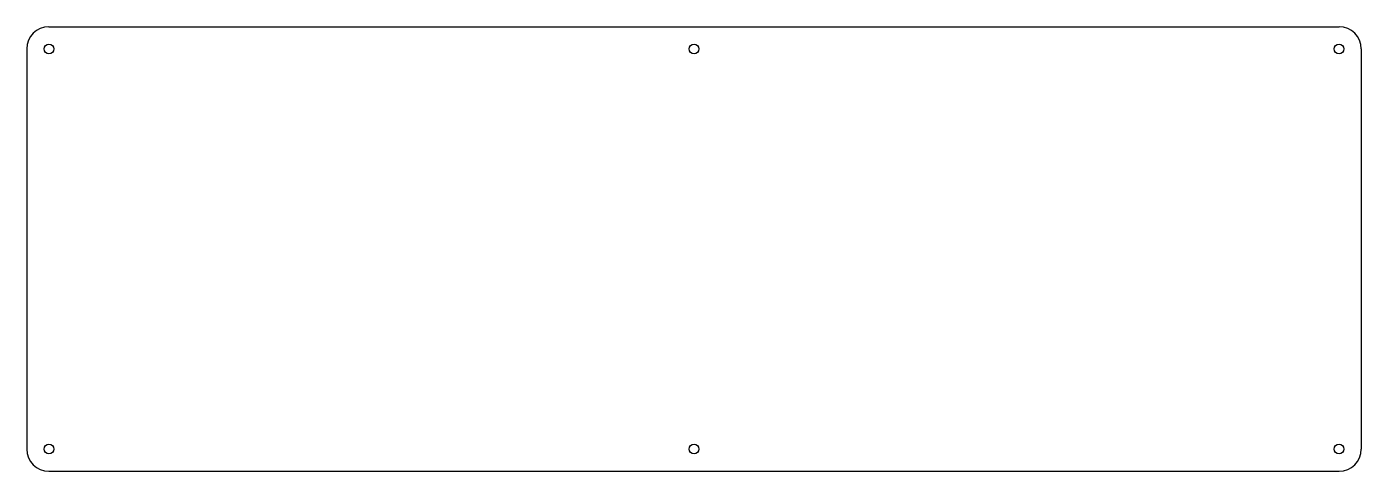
# Model space of a CAD drawing. Extents: x 50 to 350, y -150 to -50.
import ezdxf

# ---------------------------------------------------------------- set-up
doc = ezdxf.new("R2010")
doc.units = 0
doc.layers.add('BLACK', color=7, linetype='CONTINUOUS')

msp = doc.modelspace()

# ---------------------------------------------------------------- linework, layer by layer
at = {"layer": 'BLACK', "linetype": 'CONTINUOUS'}
for p, q in [((55, -50), (345, -50)), ((50, -55), (50, -145)), ((350, -55), (350, -145)), ((55, -150), (345, -150))]:
    msp.add_line(p, q, dxfattribs=at)
at = {"layer": 'BLACK'}
for centre in [(55, -55), (200, -55), (345, -55), (55, -145), (200, -145), (345, -145)]:
    msp.add_circle(centre, 1.1, dxfattribs=at)
for centre, start, end in [((55, -55), 90, 180), ((345, -55), 0, 90), ((55, -145), -180, -90), ((345, -145), -90, 0)]:
    msp.add_arc(centre, 5, start, end, dxfattribs=at)

doc.saveas('drawing.dxf')
